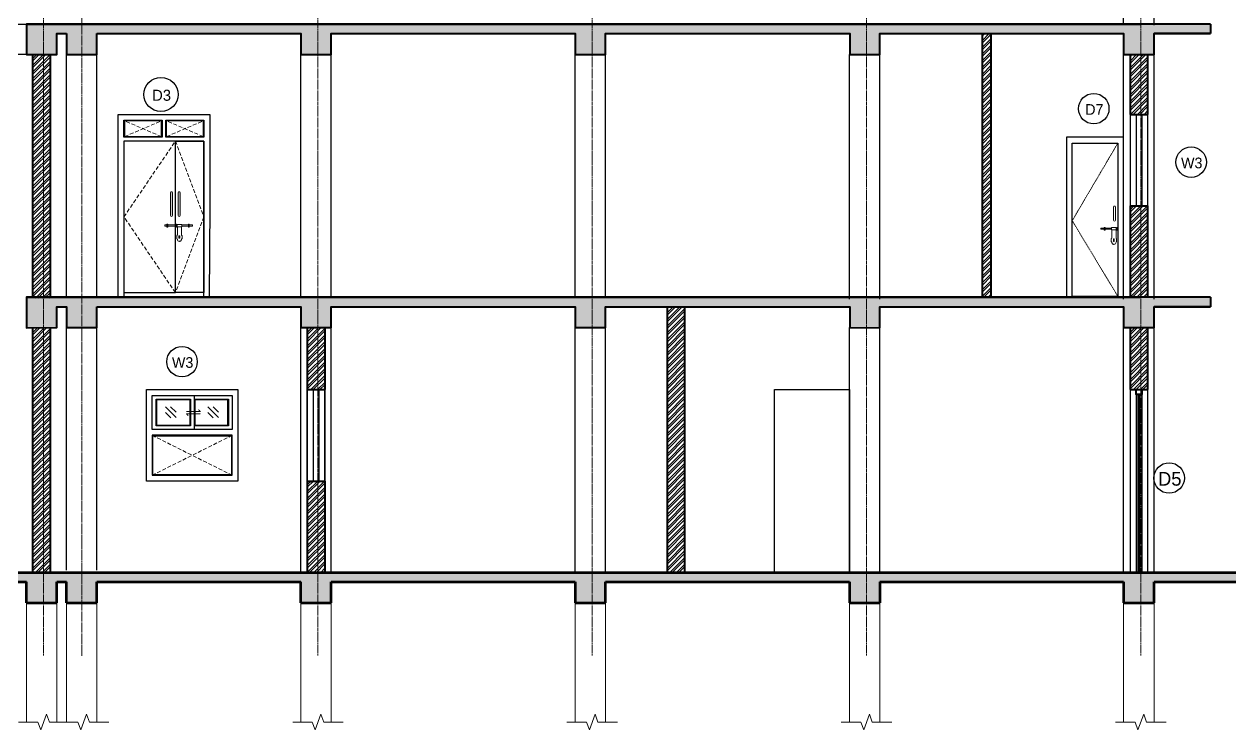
# Model space of a CAD drawing. Header units: inches. Extents: x -3071 to 2534411, y -17796 to 388172.
# Drawn here: x 1660073 to 1675899, y 163170 to 172438 of the extents above; entities that cross this region are included whole.
import ezdxf
from ezdxf.enums import TextEntityAlignment as Align

# ---------------------------------------------------------------- set-up
doc = ezdxf.new("R2010")
doc.units = ezdxf.units.IN
doc.header["$MEASUREMENT"] = 0
for name, pattern in [('ACAD_ISO08W100', [36, 24, -3, 6, -3]), ('Dash Space', [15, 6, -9]), ('DASHED', [0.75, 0.5, -0.25]), ('HIDDEN2', [0.1875, 0.125, -0.0625]), ('TRAZOS1', [0.15, 0.1, -0.05])]:
    doc.linetypes.add(name, pattern=pattern)
for name, color, linetype, lineweight in [('001-Archi- door window elevation', 92, 'Continuous', 25), ('001-Archi-hatch', 9, 'Continuous', 0), ('001-Archi-Opening Tags', 14, 'Continuous', 25), ('A .8 boundary line', 10, 'Continuous', 53), ('A 0.05 hatch', 252, 'Continuous', 5), ('A 0.13 IND DIM', 240, 'Continuous', 13), ('A 0.13 window elevation', 253, 'Continuous', 13), ('A 0.25 back line elevation', 20, 'Continuous', 25), ('A 0.35 front line elevation', 112, 'Continuous', 35), ('A 0.40 wall', 160, 'Continuous', 40), ('cen', 50, 'ACAD_ISO08W100', 5), ('ele-1', 62, 'Continuous', 15)]:
    doc.layers.add(name, color=color, linetype=linetype, lineweight=lineweight)
doc.styles.add('Archi 100', font='GOTHIC.TTF', dxfattribs={"height": 200})
doc.styles.add('CG', font='GOTHIC.TTF', dxfattribs={"height": 40})

# ---------------------------------------------------------------- blocks, each defined once
blk = doc.blocks.new('A$C41BE75F4')
for p, q in [((-112, 98), (-144, 98)), ((-144, 98), (-144, 81)), ((-112, 81), (-144, 81)), ((-101, 98), (-112, 98)), ((-101, 81), (-112, 81)), ((-90, 107), (-101, 107)), ((-101, 98), (-101, 107)), ((-101, 98), (-101, 81)), ((-101, 81), (-101, 73)), ((-101, 71), (-101, 73)), ((-90, 73), (-101, 73)), ((-90, 71), (-101, 71)), ((-90, 98), (-90, 107)), ((-78, 98), (-90, 98)), ((-90, 98), (-90, 81)), ((-78, 81), (-90, 81)), ((-90, 81), (-90, 73)), ((-90, 71), (-90, 73)), ((-3, 98), (-78, 98)), ((-3, 81), (-78, 81)), ((57, 104), (-3, 104)), ((-3, 98), (-3, 104)), ((-3, 81), (-3, 98)), ((-3, 75), (-3, 81)), ((0, 75), (-3, 75)), ((-3, 75), (-3, 75)), ((0, 75), (-3, 75)), ((0, -32), (0, 75)), ((0, 75), (0, 75)), ((54, 75), (0, 75)), ((54, -32), (54, 75)), ((57, 75), (54, 75)), ((54, 75), (54, 75)), ((57, 75), (54, 75)), ((57, 98), (57, 104)), ((64, 98), (57, 98)), ((57, 98), (57, 98)), ((57, 98), (57, 81)), ((64, 81), (57, 81)), ((57, 81), (57, 81)), ((57, 75), (57, 81)), ((57, 75), (57, 75)), ((75, 107), (64, 107)), ((64, 98), (64, 107)), ((64, 98), (64, 81)), ((64, 81), (64, 73)), ((64, 71), (64, 73)), ((75, 73), (64, 73)), ((75, 71), (64, 71)), ((75, 98), (75, 107)), ((87, 98), (75, 98)), ((75, 98), (75, 81)), ((87, 81), (75, 81)), ((75, 81), (75, 73)), ((75, 71), (75, 73)), ((169, 98), (87, 98)), ((169, 81), (87, 81)), ((181, 98), (169, 98)), ((181, 81), (169, 81)), ((192, 107), (181, 107)), ((181, 98), (181, 107)), ((181, 98), (181, 81)), ((181, 81), (181, 73)), ((181, 71), (181, 73)), ((192, 73), (181, 73)), ((192, 71), (181, 71)), ((192, 98), (192, 107)), ((203, 98), (192, 98)), ((192, 98), (192, 81)), ((203, 81), (192, 81)), ((192, 81), (192, 73)), ((192, 71), (192, 73)), ((219, 98), (203, 98)), ((219, 81), (203, 81)), ((219, 98), (219, 81)), ((-7, -39), (-5, -39)), ((-7, -39), (-7, -82)), ((-7, -82), (-5, -83)), ((-7, -82), (-5, -83)), ((-7, -82), (-7, -82)), ((-5, -39), (-3, -38)), ((-5, -83), (-3, -83)), ((-5, -83), (-3, -83)), ((-3, -38), (-2, -37)), ((-3, -83), (-2, -84)), ((-3, -83), (-2, -84)), ((-2, -37), (-1, -36)), ((-2, -84), (-1, -86)), ((-2, -84), (-1, -86)), ((-1, -36), (0, -34)), ((-1, -86), (0, -87)), ((-1, -86), (0, -88)), ((0, -34), (0, -32)), ((0, -87), (0, -89)), ((0, -87), (0, -88)), ((0, -88), (0, -89)), ((0, -89), (0, -89)), ((0, -89), (0, -89)), ((1, -96), (0, -89)), ((1, -96), (0, -89)), ((0, -89), (0, -89)), ((4, -103), (1, -96)), ((4, -103), (1, -96)), ((1, -96), (1, -96)), ((8, -109), (4, -103)), ((8, -109), (4, -103)), ((14, -113), (8, -109)), ((14, -113), (8, -109)), ((20, -116), (14, -113)), ((20, -116), (14, -113)), ((27, -117), (20, -116)), ((27, -116), (20, -116)), ((33, -44), (22, -44)), ((22, -63), (22, -44)), ((22, -77), (22, -63)), ((33, -77), (22, -77)), ((34, -116), (27, -117)), ((34, -116), (27, -116)), ((33, -44), (33, -63)), ((33, -63), (33, -77)), ((41, -113), (34, -116)), ((41, -113), (34, -116)), ((47, -109), (41, -113)), ((47, -109), (41, -113)), ((51, -103), (47, -109)), ((51, -103), (47, -109)), ((54, -96), (51, -103)), ((54, -96), (51, -103)), ((55, -34), (54, -32)), ((54, -89), (55, -87)), ((54, -89), (55, -88)), ((54, -89), (54, -89)), ((54, -89), (54, -89)), ((54, -89), (54, -96)), ((54, -89), (54, -89)), ((54, -89), (54, -96)), ((54, -96), (54, -96)), ((55, -36), (55, -34)), ((56, -37), (55, -36)), ((55, -86), (56, -84)), ((55, -86), (56, -84)), ((55, -87), (55, -86)), ((55, -88), (55, -86)), ((55, -87), (55, -88)), ((58, -38), (56, -37)), ((56, -84), (58, -83)), ((56, -84), (58, -83)), ((60, -39), (58, -38)), ((58, -83), (60, -83)), ((58, -83), (60, -83)), ((61, -39), (60, -39)), ((60, -83), (61, -82)), ((60, -83), (61, -82)), ((61, -39), (61, -82)), ((61, -82), (61, -82))]:
    blk.add_line(p, q)
blk = doc.blocks.new('dw tag')
blk.add_circle((0, 0), 224)
at = {"style": 'Archi 100', "flags": 1}
for tag, p in [('WIDTH', (15, 174.5)), ('HEIGHT', (-4.5, -348.5))]:
    blk.add_attdef(tag, p, '', height=200, dxfattribs=at)
at = {"style": 'Archi 100'}
blk.add_attdef('SYMBOL', text='', height=200, dxfattribs=at).set_placement((8, -10.5), align=Align.MIDDLE_CENTER)
blk = doc.blocks.new('A$C42FF27C5')
for p, q in [((16, 17), (-16, 17)), ((-16, 17), (-16, 0)), ((16, 0), (-16, 0)), ((27, 17), (16, 17)), ((27, 0), (16, 0)), ((39, 26), (27, 26)), ((27, 17), (27, 26)), ((27, 17), (27, 0)), ((27, 0), (27, -8)), ((39, 17), (39, 26)), ((50, 17), (39, 17)), ((39, 17), (39, 0)), ((50, 0), (39, 0)), ((39, 0), (39, -8)), ((125, 17), (50, 17)), ((125, 0), (50, 0)), ((186, 23), (125, 23)), ((125, 17), (125, 23)), ((125, 0), (125, 17)), ((125, -6), (125, 0)), ((186, 17), (186, 23)), ((192, 17), (186, 17)), ((186, 17), (186, 17)), ((186, 17), (186, 0)), ((192, 0), (186, 0)), ((186, 0), (186, 0)), ((186, -6), (186, 0)), ((203, 26), (192, 26)), ((192, 17), (192, 26)), ((192, 17), (192, 0)), ((192, 0), (192, -8)), ((203, 17), (203, 26)), ((208, 17), (203, 17)), ((203, 17), (203, 0)), ((208, 0), (203, 0)), ((203, 0), (203, -8)), ((27, -10), (27, -8)), ((39, -8), (27, -8)), ((39, -10), (27, -10)), ((39, -10), (39, -8)), ((121, -120), (123, -120)), ((121, -120), (121, -163)), ((123, -120), (125, -119)), ((128, -6), (125, -6)), ((125, -6), (125, -6)), ((128, -6), (125, -6)), ((125, -119), (126, -118)), ((126, -118), (127, -117)), ((127, -117), (128, -115)), ((128, -114), (128, -6)), ((128, -6), (128, -6)), ((183, -6), (128, -6)), ((128, -115), (128, -114)), ((161, -125), (150, -125)), ((150, -144), (150, -125)), ((150, -159), (150, -144)), ((161, -125), (161, -144)), ((161, -144), (161, -159)), ((183, -114), (183, -6)), ((186, -6), (183, -6)), ((183, -6), (183, -6)), ((186, -6), (183, -6)), ((183, -115), (183, -114)), ((184, -117), (183, -115)), ((185, -118), (184, -117)), ((186, -119), (185, -118)), ((186, -6), (186, -6)), ((188, -120), (186, -119)), ((189, -120), (188, -120)), ((189, -120), (189, -163)), ((192, -10), (192, -8)), ((203, -8), (192, -8)), ((203, -10), (192, -10)), ((203, -10), (203, -8)), ((121, -163), (123, -164)), ((121, -163), (123, -164)), ((121, -163), (121, -163)), ((123, -164), (125, -164)), ((123, -164), (125, -164)), ((125, -164), (126, -165)), ((125, -164), (126, -165)), ((126, -165), (127, -167)), ((126, -165), (127, -167)), ((127, -167), (128, -169)), ((127, -167), (128, -169)), ((128, -169), (128, -170)), ((128, -169), (128, -170)), ((128, -169), (128, -169)), ((128, -170), (128, -170)), ((128, -170), (128, -170)), ((129, -177), (128, -170)), ((129, -177), (128, -170)), ((128, -170), (128, -170)), ((132, -184), (129, -177)), ((132, -184), (129, -177)), ((129, -177), (129, -177)), ((136, -190), (132, -184)), ((136, -190), (132, -184)), ((142, -194), (136, -190)), ((142, -194), (136, -190)), ((148, -197), (142, -194)), ((148, -197), (142, -194)), ((155, -198), (148, -197)), ((155, -198), (148, -197)), ((161, -159), (150, -159)), ((162, -197), (155, -198)), ((162, -197), (155, -198)), ((169, -194), (162, -197)), ((169, -194), (162, -197)), ((175, -190), (169, -194)), ((175, -190), (169, -194)), ((179, -184), (175, -190)), ((179, -184), (175, -190)), ((182, -177), (179, -184)), ((182, -177), (179, -184)), ((183, -170), (182, -177)), ((183, -170), (182, -177)), ((182, -177), (182, -177)), ((183, -169), (184, -167)), ((183, -169), (184, -167)), ((183, -170), (183, -169)), ((183, -170), (183, -169)), ((183, -169), (183, -169)), ((183, -170), (183, -170)), ((183, -170), (183, -170)), ((183, -170), (183, -170)), ((184, -167), (185, -165)), ((184, -167), (185, -165)), ((185, -165), (186, -164)), ((185, -165), (186, -164)), ((186, -164), (188, -164)), ((186, -164), (188, -164)), ((188, -164), (189, -163)), ((188, -164), (189, -163)), ((189, -163), (189, -163))]:
    blk.add_line(p, q)
blk = doc.blocks.new('post ele')
at = {"layer": 'A 0.13 window elevation', "linetype": 'DASHED', "ltscale": 0.005}
for points in [[(-182, 388), (368, 388), (368, 288), (-182, 288)], [(-107, 288), (293, 288), (293, -812), (-107, -812)]]:
    blk.add_lwpolyline(points, close=True, dxfattribs=at)
blk = doc.blocks.new('window tag')
blk.add_circle((0, 0), 200)
at = {"style": 'Archi 100', "flags": 1}
for tag, p in [('WIDTH', (15, 174.5)), ('HEIGHT', (-4.5, -348.5))]:
    blk.add_attdef(tag, p, '', height=200, dxfattribs=at)
at = {"style": 'Archi 100'}
blk.add_attdef('SYMBOL', text='', height=200, dxfattribs=at).set_placement((8, -10.5), align=Align.MIDDLE_CENTER)

msp = doc.modelspace()

# ---------------------------------------------------------------- hatches: boundary and pattern name
at = {"layer": '001-Archi-hatch'}
h = msp.add_hatch(color=256, dxfattribs=at)
h.dxf.hatch_style = 1
h.set_gradient(color1=(51, 51, 51), tint=1, name='CYLINDER')
edge = h.paths.add_edge_path()
edge.add_arc((1662008.51, 170224.9), 12.5, 0, 180, ccw=False)
edge.add_line((1662021.01, 170224.9), (1662021.01, 169924.9))
edge.add_arc((1662008.51, 169924.9), 12.5, -180, 0, ccw=False)
edge.add_line((1661996.01, 169924.9), (1661996.01, 170224.9))
h = msp.add_hatch(color=256, dxfattribs=at)
h.dxf.hatch_style = 1
h.set_gradient(color1=(51, 51, 51), tint=1, name='CYLINDER')
edge = h.paths.add_edge_path()
edge.add_arc((1662108.51, 170224.9), 12.5, 0, 180)
edge.add_line((1662096.01, 170224.9), (1662096.01, 169924.9))
edge.add_arc((1662108.51, 169924.9), 12.5, 180, 360)
edge.add_line((1662121.01, 169924.9), (1662121.01, 170224.9))
at = {"layer": 'A 0.05 hatch'}
h = msp.add_hatch(dxfattribs=at)
h.set_pattern_fill('AR-CONC', color=256, scale=15, style=0)
h.set_pattern_definition([(50, (-378681.37, -131.29), (107.5890274, -9.4128202), [11.25, -123.75]), (355, (-378681.37, -131.29), (-20.8127, 112.82882), [9, -99]), (100.4514445, (-378672.4, -132.07), (86.776327, 103.4159986), [9.561029, -105.171317]), (46.1842, (-378681.37, -101.29), (160.0862, -24.827892), [16.875, -185.625]), (96.6356355, (-378668.03, -103.36), (140.199292, 146.11779), [14.341551, -157.757064]), (351.184164, (-378681.37, -101.29), (140.199292, 146.11779), [13.5, -148.5]), (21, (-378666.37, -108.79), (89.536058, -60.3928336), [11.25, -123.75]), (326, (-378666.37, -108.79), (36.4973, 108.772507), [9, -99]), (71.451445, (-378658.91, -113.82), (126.0333565, 48.379673), [9.5610285, -105.171317]), (37.5, (-378681.37, -131.287), (1.8239783, 49.9340781), [0, -97.8, 0, -100.5, 0, -99.375]), (7.5, (-378681.37, -131.287), (39.4604306, 59.1617568), [0, -57.3, 0, -95.55, 0, -37.875]), (327.5, (-378714.82, -131.287), (80.0733654, -3.38323076), [0, -37.5, 0, -117, 0, -155.25]), (317.5, (-378729.82, -131.29), (87.4779254, 15.0157473), [0, -48.75, 0, -77.7, 0, -110.25])])
edge = h.paths.add_edge_path()
edge.add_line((1660103.84, 172438.18), (1675644.06, 172438.18))
edge.add_line((1675644.06, 172438.18), (1675644.06, 172313.18))
edge.add_line((1675644.06, 172313.18), (1674904.06, 172313.18))
edge.add_line((1674904.06, 172313.18), (1674904.06, 172038.18))
edge.add_line((1674904.06, 172038.18), (1674504.06, 172038.18))
edge.add_line((1674504.06, 172038.18), (1674504.06, 172313.18))
edge.add_line((1674504.06, 172313.18), (1671304.01, 172313.18))
edge.add_line((1671304.01, 172313.18), (1671304.04, 172038.18))
edge.add_line((1671304.04, 172038.18), (1670909.01, 172038.14))
edge.add_line((1670909.01, 172038.14), (1670909.01, 172313.18))
edge.add_line((1670909.01, 172313.18), (1667704.01, 172313.18))
edge.add_line((1667704.01, 172313.18), (1667704.01, 172038.18))
edge.add_line((1667704.01, 172038.18), (1667304.06, 172038.18))
edge.add_line((1667304.06, 172038.18), (1667304.06, 172313.18))
edge.add_line((1667304.06, 172313.18), (1664104.06, 172313.18))
edge.add_line((1664104.06, 172313.18), (1664104.06, 172038.18))
edge.add_line((1664104.06, 172038.18), (1663704.06, 172038.18))
edge.add_line((1663704.06, 172038.18), (1663704.06, 172313.18))
edge.add_line((1663704.06, 172313.18), (1661028.84, 172313.18))
edge.add_line((1661028.84, 172313.18), (1661028.84, 172038.18))
edge.add_line((1661028.84, 172038.18), (1660628.84, 172038.18))
edge.add_line((1660628.84, 172038.18), (1660628.84, 172313.18))
edge.add_line((1660628.84, 172313.18), (1660504.06, 172313.18))
edge.add_line((1660504.06, 172313.18), (1660504.09, 172038.18))
edge.add_line((1660504.09, 172038.18), (1660104.18, 172037.84))
edge.add_line((1660104.18, 172037.84), (1660104.18, 172438.18))
h = msp.add_hatch(dxfattribs=at)
h.set_pattern_fill('STEEL', color=256, scale=500)
h.set_pattern_definition([(45, (187779.39, 63704.39), (-44.1941738, 44.1941738), []), (45, (187779.39, 63735.64), (-44.1941738, 44.1941738), [])])
h.paths.add_polyline_path([(1674588.88, 171251.85), (1674818.88, 171251.85), (1674819.06, 172038.18), (1674589.06, 172038.18)])
h.paths.add_polyline_path([(1672652.06, 172313.18), (1672762.06, 172313.18), (1672762.06, 168851.85), (1672652.06, 168851.85)])
h = msp.add_hatch(dxfattribs=at)
h.set_pattern_fill('STEEL', color=256, scale=500, style=0)
h.set_pattern_definition([(45, (1391530.23, 50287.194), (-44.194174, 44.194174), []), (45, (1391530.23, 50318.444), (-44.194174, 44.194174), [])])
h.paths.add_polyline_path([(1660188.88, 168838.14), (1660418.88, 168838.14), (1660418.88, 172038.14), (1660188.88, 172038.14)])
h = msp.add_hatch(dxfattribs=at)
h.set_pattern_fill('STEEL', color=256, scale=500, style=0)
h.set_pattern_definition([(45, (1405930.23, 48300.9), (-44.194174, 44.194174), []), (45, (1405930.23, 48332.15), (-44.194174, 44.194174), [])])
h.paths.add_polyline_path([(1674588.88, 168851.85), (1674818.88, 168851.85), (1674818.88, 170051.85), (1674588.88, 170051.85)])
h = msp.add_hatch(dxfattribs=at)
h.set_pattern_fill('AR-CONC', color=256, scale=15, style=0)
h.set_pattern_definition([(50, (-378681.37, -3717.615), (107.5890274, -9.4128202), [11.25, -123.75]), (355, (-378681.37, -3717.62), (-20.8127, 112.82882), [9, -99]), (100.4514445, (-378672.4, -3718.4), (86.776327, 103.4159986), [9.561029, -105.171317]), (46.1842, (-378681.37, -3687.62), (160.0862, -24.827892), [16.875, -185.625]), (96.6356355, (-378668.03, -3689.68), (140.199292, 146.11779), [14.341551, -157.757064]), (351.184164, (-378681.37, -3687.62), (140.199292, 146.11779), [13.5, -148.5]), (21, (-378666.37, -3695.115), (89.536058, -60.3928336), [11.25, -123.75]), (326, (-378666.37, -3695.12), (36.4973, 108.772507), [9, -99]), (71.451445, (-378658.91, -3700.15), (126.0333565, 48.379673), [9.5610285, -105.171317]), (37.5, (-378681.37, -3717.615), (1.8239783, 49.9340781), [0, -97.8, 0, -100.5, 0, -99.375]), (7.5, (-378681.37, -3717.615), (39.4604306, 59.1617568), [0, -57.3, 0, -95.55, 0, -37.875]), (327.5, (-378714.82, -3717.615), (80.0733654, -3.38323076), [0, -37.5, 0, -117, 0, -155.25]), (317.5, (-378729.82, -3717.615), (87.4779254, 15.0157473), [0, -48.75, 0, -77.7, 0, -110.25])])
edge = h.paths.add_edge_path()
edge.add_line((1660103.84, 168851.85), (1675644.06, 168851.85))
edge.add_line((1675644.06, 168851.85), (1675644.06, 168726.85))
edge.add_line((1675644.06, 168726.85), (1674904.06, 168726.85))
edge.add_line((1674904.06, 168726.85), (1674904.06, 168451.85))
edge.add_line((1674904.06, 168451.85), (1674504.06, 168451.85))
edge.add_line((1674504.06, 168451.85), (1674504.06, 168726.85))
edge.add_line((1674504.06, 168726.85), (1671304.01, 168726.85))
edge.add_line((1671304.01, 168726.85), (1671304.04, 168451.85))
edge.add_line((1671304.04, 168451.85), (1670909.01, 168451.81))
edge.add_line((1670909.01, 168451.81), (1670909.01, 168726.85))
edge.add_line((1670909.01, 168726.85), (1667704.01, 168726.85))
edge.add_line((1667704.01, 168726.85), (1667704.01, 168451.85))
edge.add_line((1667704.01, 168451.85), (1667304.06, 168451.85))
edge.add_line((1667304.06, 168451.85), (1667304.06, 168726.85))
edge.add_line((1667304.06, 168726.85), (1664104.06, 168726.85))
edge.add_line((1664104.06, 168726.85), (1664104.06, 168451.85))
edge.add_line((1664104.06, 168451.85), (1663704.06, 168451.85))
edge.add_line((1663704.06, 168451.85), (1663704.06, 168726.85))
edge.add_line((1663704.06, 168726.85), (1661028.84, 168726.85))
edge.add_line((1661028.84, 168726.85), (1661028.84, 168451.85))
edge.add_line((1661028.84, 168451.85), (1660628.84, 168451.85))
edge.add_line((1660628.84, 168451.85), (1660628.84, 168726.85))
edge.add_line((1660628.84, 168726.85), (1660504.06, 168726.85))
edge.add_line((1660504.06, 168726.85), (1660504.09, 168451.85))
edge.add_line((1660504.09, 168451.85), (1660104.18, 168451.51))
edge.add_line((1660104.18, 168451.51), (1660104.18, 168851.85))
h = msp.add_hatch(dxfattribs=at)
h.set_pattern_fill('STEEL', color=256, scale=500, style=0)
h.set_pattern_definition([(45, (1399856.73, 46687.23), (-44.194174, 44.194174), []), (45, (1399856.73, 46718.48), (-44.194174, 44.194174), [])])
h.paths.add_polyline_path([(1668515.38, 165238.18), (1668745.38, 165238.18), (1668745.38, 168726.85), (1668515.38, 168726.85)])
h = msp.add_hatch(dxfattribs=at)
h.set_pattern_fill('STEEL', color=256, scale=500, style=0)
h.set_pattern_definition([(45, (1391530.23, 46687.23), (-44.194174, 44.194174), []), (45, (1391530.23, 46718.48), (-44.194174, 44.194174), [])])
h.paths.add_polyline_path([(1660188.88, 165238.18), (1660418.88, 165238.18), (1660418.88, 168451.83), (1660188.88, 168451.83)])
h = msp.add_hatch(dxfattribs=at)
h.set_pattern_fill('STEEL', color=256, scale=500, style=0)
h.set_pattern_definition([(45, (1395130.23, 46687.23), (-44.194174, 44.194174), []), (45, (1395130.23, 46718.48), (-44.194174, 44.194174), [])])
h.paths.add_polyline_path([(1663788.88, 167638.18), (1664018.88, 167638.18), (1664019.06, 168451.85), (1663789.06, 168451.85)])
h = msp.add_hatch(dxfattribs=at)
h.set_pattern_fill('STEEL', color=256, scale=500, style=0)
h.set_pattern_definition([(45, (1405930.23, 46687.23), (-44.194174, 44.194174), []), (45, (1405930.23, 46718.48), (-44.194174, 44.194174), [])])
h.paths.add_polyline_path([(1674588.88, 167638.18), (1674818.88, 167638.18), (1674819.06, 168451.85), (1674589.06, 168451.85)])
h = msp.add_hatch(dxfattribs=at)
h.set_pattern_fill('STEEL', color=256, scale=500, style=0)
h.set_pattern_definition([(45, (1395130.23, 44687.23), (-44.194174, 44.194174), []), (45, (1395130.23, 44718.48), (-44.194174, 44.194174), [])])
h.paths.add_polyline_path([(1663788.88, 165238.18), (1664018.88, 165238.18), (1664018.88, 166438.18), (1663788.88, 166438.18)])
h = msp.add_hatch(dxfattribs=at)
h.set_pattern_fill('AR-CONC', color=256, scale=15, style=0)
h.set_pattern_definition([(50, (566454.55, 18650.87), (107.5890274, -9.41282), [11.25, -123.75]), (355, (566454.55, 18650.87), (-20.8127, 112.82882), [9, -99]), (100.451444, (566463.51, 18650.09), (86.776327, 103.415999), [9.561029, -105.171317]), (46.1842, (566454.55, 18680.87), (160.0862, -24.827892), [16.875, -185.625]), (96.635635, (566467.89, 18678.8), (140.199292, 146.11779), [14.341551, -157.757064]), (351.184164, (566454.55, 18680.87), (140.199292, 146.11779), [13.5, -148.5]), (21, (566469.55, 18673.37), (89.536058, -60.3928336), [11.25, -123.75]), (326, (566469.55, 18673.37), (36.4973, 108.772507), [9, -99]), (71.451445, (566477.01, 18668.34), (126.0333565, 48.379673), [9.561029, -105.171317]), (37.5, (566454.547, 18650.87), (1.8239783, 49.9340781), [0, -97.8, 0, -100.5, 0, -99.375]), (7.5, (566454.547, 18650.87), (39.4604306, 59.1617568), [0, -57.3, 0, -95.55, 0, -37.875]), (327.5, (566421.097, 18650.87), (80.0733654, -3.3832308), [0, -37.5, 0, -117, 0, -155.25]), (317.5, (566406.1, 18650.87), (87.4779254, 15.0157473), [0, -48.75, 0, -77.7, 0, -110.25])])
h.paths.add_polyline_path([(1634663.84, 165238.18), (1676520.15, 165238.18), (1676520.15, 165113.18), (1674903.84, 165113.18), (1674903.84, 164838.18), (1674503.84, 164838.18), (1674503.84, 165113.18), (1671303.79, 165113.18), (1671303.79, 164838.18), (1670903.84, 164838.18), (1670903.84, 165113.18), (1667703.84, 165113.18), (1667703.84, 164838.18), (1667303.84, 164838.18), (1667303.84, 165113.18), (1664103.84, 165113.18), (1664103.84, 164838.18), (1663703.84, 164838.18), (1663703.84, 165113.18), (1661028.84, 165113.18), (1661028.84, 164838.18), (1660628.84, 164838.18), (1660628.84, 165113.18), (1660503.84, 165113.18), (1660503.84, 164838.18), (1660103.84, 164838.18), (1660103.84, 165113.18), (1655778.84, 165113.18), (1655778.84, 164838.18), (1655428.84, 164838.18), (1655428.84, 165113.18), (1651112.55, 165113.18), (1650712.55, 165113.18), (1650653.84, 165113.18), (1650653.84, 164838.18), (1650253.84, 164838.18), (1650253.84, 165113.18), (1647053.84, 165113.18), (1647053.84, 164838.18), (1646653.84, 164838.18), (1646653.84, 165113.18), (1643453.84, 165113.18), (1643453.84, 164838.18), (1643053.84, 164838.18), (1643053.84, 165113.18), (1639853.84, 165113.18), (1639853.84, 164838.18), (1639453.84, 164838.18), (1639453.84, 165113.18), (1638678.83, 165113.18), (1638678.83, 164838.18), (1638329.42, 164838.18), (1638329.42, 165113.18), (1636253.84, 165113.18), (1636253.84, 164838.18), (1635853.76, 164838.18), (1635853.76, 165113.18), (1634663.84, 165113.18)])

# ---------------------------------------------------------------- linework, layer by layer
msp.add_lwpolyline([(1669919.47, 167638.18), (1670904.01, 167638.18), (1670904.01, 165238.18), (1669919.47, 165238.18)], close=True)
at = {"layer": '001-Archi- door window elevation'}
for p, q in [((1674588.88, 171251.85), (1674588.88, 170051.85)), ((1674668.75, 171251.85), (1674668.75, 170051.85)), ((1674740.69, 171251.85), (1674740.69, 170051.85)), ((1674818.88, 171251.85), (1674818.88, 170051.85)), ((1663788.88, 167638.18), (1663788.88, 166438.18)), ((1663868.75, 167638.18), (1663868.75, 166438.18)), ((1663940.69, 167638.18), (1663940.69, 166438.18)), ((1664018.88, 167638.18), (1664018.88, 166438.18)), ((1674588.88, 167638.18), (1674588.88, 165238.18)), ((1674668.75, 167638.18), (1674668.75, 165238.18)), ((1674740.69, 167638.18), (1674740.69, 165238.18)), ((1674818.88, 167638.18), (1674818.88, 165238.18))]:
    msp.add_line(p, q, dxfattribs=at)
for points in [[(1661308.51, 168851.85), (1661308.51, 171251.85), (1662508.51, 171251.85), (1662508.51, 170051.85), (1662508.51, 170051.85), (1662503.51, 168851.85), (1662433.51, 168851.85), (1662433.51, 170901.85), (1661383.51, 170901.85), (1661383.51, 168851.85), (1661308.51, 168851.85)], [(1662803.84, 167113.18), (1661753.84, 167113.18), (1661753.84, 167563.18), (1662803.84, 167563.18), (1662803.84, 167113.18)], [(1662307.19, 167113.18), (1662307.19, 167563.18)]]:
    msp.add_lwpolyline(points, dxfattribs=at)
for points in [[(1661383.51, 171176.85), (1661883.51, 171176.85), (1661883.51, 170951.85), (1661383.51, 170951.85)], [(1661933.51, 171176.85), (1662433.51, 171176.85), (1662433.51, 170951.85), (1661933.51, 170951.85)], [(1674429.06, 168851.85), (1674504.06, 168851.85), (1674504.06, 170951.85), (1673754.06, 170951.85), (1673754.06, 168851.85), (1673829.06, 168851.85), (1673829.06, 170876.85), (1674429.06, 170876.85)], [(1673829.06, 170876.85), (1674429.06, 170876.85), (1674429.06, 168861.85), (1673829.06, 168861.85)], [(1661678.84, 167638.18), (1662878.84, 167638.18), (1662878.84, 166438.18), (1661678.84, 166438.18)], [(1662257.19, 167163.18), (1661803.84, 167163.18), (1661803.84, 167513.18), (1662257.19, 167513.18)], [(1662753.84, 167163.18), (1662307.19, 167163.18), (1662307.19, 167513.18), (1662753.84, 167513.18)], [(1662803.84, 167038.18), (1661753.84, 167038.18), (1661753.84, 166513.18), (1662803.84, 166513.18)]]:
    msp.add_lwpolyline(points, close=True, dxfattribs=at)
at = {"layer": '001-Archi- door window elevation', "elevation": 0}
for points in [[(1661383.51, 168911.85), (1662058.51, 168911.85), (1662058.51, 170901.85), (1661383.51, 170901.85)], [(1662433.51, 168911.85), (1662058.51, 168911.85), (1662058.51, 170901.85), (1662433.51, 170901.85)]]:
    msp.add_lwpolyline(points, close=True, dxfattribs=at)
at = {"layer": '001-Archi-hatch', "linetype": 'TRAZOS1', "ltscale": 500}
for p, q in [((1661873.51, 170961.85), (1661393.51, 171166.85)), ((1661393.51, 170961.85), (1661873.51, 171166.85)), ((1662423.51, 170961.85), (1661943.51, 171166.85)), ((1661943.51, 170961.85), (1662423.51, 171166.85)), ((1661753.84, 167038.18), (1662803.84, 166513.18)), ((1662803.84, 167038.18), (1661753.84, 166513.18))]:
    msp.add_line(p, q, dxfattribs=at)
at = {"layer": '001-Archi-hatch'}
for p, q in [((1662068.63, 167270.25), (1661927.03, 167411.85)), ((1661928.86, 167339.31), (1661999.66, 167268.51)), ((1661996, 167413.59), (1662066.8, 167342.79)), ((1662624.56, 167270.25), (1662482.96, 167411.85)), ((1662484.79, 167339.31), (1662555.59, 167268.51)), ((1662551.93, 167413.59), (1662622.73, 167342.79))]:
    msp.add_line(p, q, dxfattribs=at)
for points in [[(1661393.51, 171166.85), (1661873.51, 171166.85), (1661873.51, 170961.85), (1661393.51, 170961.85)], [(1661943.51, 171166.85), (1662423.51, 171166.85), (1662423.51, 170961.85), (1661943.51, 170961.85)], [(1662247.19, 167173.18), (1661813.84, 167173.18), (1661813.84, 167503.18), (1662247.19, 167503.18)], [(1662743.84, 167173.18), (1662317.19, 167173.18), (1662317.19, 167503.18), (1662743.84, 167503.18)], [(1662793.84, 167028.18), (1661763.84, 167028.18), (1661763.84, 166523.18), (1662793.84, 166523.18)]]:
    msp.add_lwpolyline(points, close=True, dxfattribs=at)
at = {"layer": '001-Archi-hatch', "linetype": 'TRAZOS1', "ltscale": 500, "elevation": 0}
msp.add_lwpolyline([(1662058.51, 170901.85), (1662433.51, 169906.85), (1662058.51, 168911.85), (1661383.51, 169906.85), (1662058.51, 170901.85)], dxfattribs=at)
at = {"layer": '001-Archi-hatch', "linetype": 'Dash Space', "ltscale": 0.1}
msp.add_lwpolyline([(1674429.06, 168861.85), (1673829.06, 169856.85), (1674429.06, 170876.85)], dxfattribs=at)
at = {"layer": '001-Archi-hatch', "elevation": 0}
for points in [[(1661996.01, 170224.9, -1), (1662021.01, 170224.9), (1662021.01, 169924.9, -1), (1661996.01, 169924.9)], [(1662121.01, 170224.9, 1), (1662096.01, 170224.9), (1662096.01, 169924.9, 1), (1662121.01, 169924.9)]]:
    msp.add_lwpolyline(points, format="xyb", close=True, dxfattribs=at)
at = {"layer": '001-Archi-hatch'}
msp.add_lwpolyline([(1674396.94, 170036.7, 1), (1674371.94, 170036.7), (1674371.94, 169861.7, 1), (1674396.94, 169861.7)], format="xyb", close=True, dxfattribs=at)
at = {"layer": '001-Archi-hatch', "linetype": 'HIDDEN2', "ltscale": 5}
for points in [[(1662362.81, 167373.78), (1662385.97, 167350.62), (1662202, 167350.62)], [(1662225.16, 167297.46), (1662202, 167320.62), (1662385.97, 167320.62)]]:
    msp.add_lwpolyline(points, dxfattribs=at)
at = {"layer": 'A .8 boundary line'}
for p, q in [((1659703.84, 165238.18), (1671303.79, 165238.18)), ((1667703.84, 165238.18), (1670909.84, 165238.18)), ((1671303.79, 165238.18), (1676520.15, 165238.18)), ((1659703.84, 165113.18), (1660103.84, 165113.18)), ((1660103.84, 164838.18), (1660103.84, 165113.18)), ((1660503.84, 165113.18), (1660628.84, 165113.18)), ((1660503.84, 164838.18), (1660503.84, 165113.18)), ((1660628.84, 164838.18), (1660628.84, 165113.18)), ((1661028.84, 164838.18), (1661028.84, 165113.18)), ((1661028.84, 165113.18), (1663703.84, 165113.18)), ((1663703.84, 164838.18), (1663703.84, 165113.18)), ((1664103.84, 165113.18), (1667303.84, 165113.18)), ((1664103.84, 164838.18), (1664103.84, 165113.18)), ((1667303.84, 165113.18), (1667303.84, 164838.18)), ((1667703.84, 165113.18), (1670903.84, 165113.18)), ((1667703.84, 164838.18), (1667703.84, 165113.18)), ((1670903.84, 165113.18), (1670903.84, 164838.18)), ((1671303.79, 165113.18), (1674503.84, 165113.18)), ((1671303.84, 165113.18), (1671303.84, 164838.18)), ((1674503.84, 165113.18), (1674503.84, 164838.18)), ((1674903.84, 165113.18), (1676520.15, 165113.18)), ((1674903.84, 164838.18), (1674903.84, 165113.18)), ((1660103.84, 164838.18), (1660503.84, 164838.18)), ((1660628.84, 164838.18), (1661028.84, 164838.18)), ((1663703.84, 164838.18), (1664103.84, 164838.18)), ((1667303.84, 164838.18), (1667703.84, 164838.18)), ((1670903.84, 164838.18), (1671303.79, 164838.18)), ((1671303.79, 164838.18), (1671303.84, 164838.18)), ((1674503.84, 164838.18), (1674903.84, 164838.18))]:
    msp.add_line(p, q, dxfattribs=at)
at = {"layer": 'A 0.25 back line elevation', "ltscale": 20}
for p, q in [((1674504.06, 172424.51), (1674504.06, 173538.18)), ((1674904.06, 172424.51), (1674904.06, 173538.18)), ((1655428.84, 172438.18), (1660103.84, 172438.18)), ((1660503.84, 172038.18), (1655428.84, 172038.18)), ((1660628.84, 168851.85), (1660628.84, 172038.18)), ((1661028.84, 168851.85), (1661028.84, 172038.18)), ((1663704.06, 168851.85), (1663704.06, 172038.18)), ((1664104.06, 168851.85), (1664104.06, 172038.18)), ((1667304.06, 168851.85), (1667304.06, 172038.18)), ((1667704.06, 168851.85), (1667704.06, 172038.18)), ((1670904.01, 168824.51), (1670904.01, 172038.18)), ((1671304.01, 168824.51), (1671304.01, 172038.18)), ((1674504.06, 168824.51), (1674504.06, 172038.18)), ((1674904.06, 168824.51), (1674904.06, 172038.18)), ((1660628.84, 165265.52), (1660628.84, 168451.85)), ((1661028.84, 165265.52), (1661028.84, 168451.85)), ((1663704.06, 165238.18), (1663704.06, 168451.85)), ((1663788.88, 165238.18), (1663788.88, 168438.18)), ((1664018.88, 165238.18), (1664018.88, 168438.18)), ((1664104.06, 165238.18), (1664104.06, 168451.85)), ((1667304.01, 165238.18), (1667304.01, 168451.85)), ((1667704.01, 165238.18), (1667704.01, 168451.85)), ((1670904.01, 165238.18), (1670904.01, 168451.85)), ((1671304.01, 165238.18), (1671304.01, 168451.85)), ((1674504.06, 165238.18), (1674504.06, 168451.85)), ((1674904.06, 165238.18), (1674904.06, 168451.85))]:
    msp.add_line(p, q, dxfattribs=at)
at = {"layer": 'A 0.35 front line elevation'}
for p, q in [((1660503.84, 165238.18), (1663709.84, 165238.18)), ((1664109.84, 165238.18), (1667303.84, 165238.18))]:
    msp.add_line(p, q, dxfattribs=at)
at = {"layer": 'A 0.40 wall'}
for p, q in [((1660103.84, 172438.18), (1674730.27, 172438.18)), ((1675644.06, 172438.18), (1674728.56, 172438.18)), ((1675644.06, 172438.18), (1675644.06, 172313.18)), ((1675644.06, 172313.18), (1674904.06, 172313.18)), ((1660188.88, 168851.85), (1660188.88, 172038.18)), ((1660418.88, 168851.85), (1660418.88, 172038.18)), ((1674588.88, 172038.18), (1674588.88, 171251.85)), ((1674818.88, 172038.18), (1674818.88, 171251.85)), ((1674588.88, 171251.85), (1674818.88, 171251.85)), ((1674588.88, 170051.85), (1674818.88, 170051.85)), ((1674588.88, 170051.85), (1674588.88, 168851.85)), ((1674818.88, 170051.85), (1674818.88, 168851.85)), ((1660103.84, 168851.85), (1674730.27, 168851.85)), ((1668515.38, 165238.18), (1668515.38, 168726.85)), ((1668745.38, 165238.18), (1668745.38, 168726.85)), ((1675644.06, 168851.85), (1674728.56, 168851.85)), ((1675644.06, 168726.85), (1674904.06, 168726.85)), ((1675644.06, 168851.85), (1675644.06, 168726.85)), ((1660188.88, 165238.18), (1660188.88, 168451.82)), ((1660418.88, 165238.18), (1660418.88, 168451.84)), ((1663788.88, 168451.85), (1663788.88, 167638.18)), ((1664018.88, 168451.85), (1664018.88, 167638.18)), ((1674588.88, 168451.85), (1674588.88, 167638.18)), ((1674818.88, 168451.85), (1674818.88, 167638.18)), ((1663788.88, 167638.18), (1664018.88, 167638.18)), ((1674588.88, 167638.18), (1674818.88, 167638.18)), ((1663788.88, 166438.18), (1664018.88, 166438.18)), ((1663788.88, 166438.18), (1663788.88, 165238.18)), ((1664018.88, 166438.18), (1664018.88, 165238.18)), ((1660188.88, 165238.18), (1660418.88, 165238.18))]:
    msp.add_line(p, q, dxfattribs=at)
for points in [[(1675644.06, 172438.18), (1674728.56, 172438.18), (1660103.84, 172438.18), (1660103.94, 172313.18), (1660103.94, 172313.18), (1660104.18, 172038.13), (1660504.06, 172038.18), (1660504.06, 172313.18), (1660628.84, 172313.18)], [(1660628.84, 172313.18), (1660628.84, 172038.18), (1661028.84, 172038.18), (1661028.84, 172313.18)], [(1661028.84, 172313.18), (1663704.06, 172313.18), (1663704.06, 172038.18), (1664104.06, 172038.18), (1664104.06, 172313.18), (1667304.06, 172313.18), (1667304.06, 172038.18), (1667704.01, 172038.18), (1667704.01, 172313.18), (1670909.01, 172313.18), (1670909.01, 172038.14), (1671304.01, 172038.18), (1671304.01, 172313.18), (1674504.06, 172313.18), (1674504.06, 172038.18), (1674904.06, 172038.18), (1674904.06, 172313.18), (1675644.06, 172313.18)], [(1675644.06, 168851.85), (1674728.56, 168851.85), (1660103.84, 168851.85), (1660103.94, 168726.85), (1660103.94, 168726.85), (1660104.18, 168451.81), (1660504.06, 168451.85), (1660504.06, 168726.85), (1660628.84, 168726.85), (1660628.84, 168451.85), (1661028.84, 168451.85), (1661028.84, 168726.85)], [(1661028.84, 168726.85), (1663704.06, 168726.85), (1663704.06, 168451.85), (1664104.06, 168451.85), (1664104.06, 168726.85), (1667304.06, 168726.85), (1667304.06, 168451.85), (1667704.01, 168451.85), (1667704.01, 168726.85), (1670909.01, 168726.85), (1670909.01, 168451.81), (1671304.01, 168451.85), (1671304.01, 168726.85), (1674504.06, 168726.85), (1674504.06, 168451.85), (1674904.06, 168451.85), (1674904.06, 168726.85), (1675644.06, 168726.85)]]:
    msp.add_lwpolyline(points, dxfattribs=at)
for points in [[(1672652.06, 172313.18), (1672762.06, 172313.18), (1672762.06, 168851.85), (1672652.06, 168851.85)], [(1674668.75, 167638.18), (1674740.69, 167638.18), (1674740.69, 167572.07), (1674668.75, 167572.07)], [(1674697.26, 167572.07), (1674707.87, 167572.07), (1674707.87, 165238.18), (1674697.26, 165238.18)]]:
    msp.add_lwpolyline(points, close=True, dxfattribs=at)
at = {"layer": 'cen', "ltscale": 2}
for p, q in [((1660328.84, 181715.65), (1660328.84, 164141.13)), ((1660828.84, 181712.7), (1660828.84, 164141.13)), ((1663928.84, 181715.65), (1663928.84, 164141.13)), ((1667528.84, 181715.65), (1667528.84, 164141.13)), ((1671128.84, 181715.65), (1671128.84, 164141.13)), ((1674728.84, 181715.65), (1674728.84, 164141.13))]:
    msp.add_line(p, q, dxfattribs=at)
at = {"layer": 'ele-1'}
for p, q in [((1660103.84, 164838.18), (1660103.84, 163273.31)), ((1660503.84, 164838.18), (1660503.84, 163273.31)), ((1660628.84, 164838.18), (1660628.84, 163273.31)), ((1661028.84, 164838.18), (1661028.84, 163273.31)), ((1663703.84, 164838.18), (1663703.84, 163273.31)), ((1664103.84, 164838.18), (1664103.84, 163273.31)), ((1667303.84, 164838.18), (1667303.84, 163273.31)), ((1667703.84, 164838.18), (1667703.84, 163273.31)), ((1670903.84, 164838.18), (1670903.84, 163273.31)), ((1671303.84, 164838.18), (1671303.84, 163273.31)), ((1674503.84, 164838.18), (1674503.84, 163273.31)), ((1674903.84, 164838.18), (1674903.84, 163273.31))]:
    msp.add_line(p, q, dxfattribs=at)
at = {"layer": 'ele-1', "linetype": 'Continuous'}
for points in [[(1659997.96, 163272.6), (1660254.72, 163272.6), (1660292.22, 163169.57), (1660367.22, 163375.63), (1660404.72, 163272.6), (1660661.49, 163272.6)], [(1660522.96, 163272.6), (1660779.73, 163272.6), (1660817.23, 163169.57), (1660892.23, 163375.63), (1660929.73, 163272.6), (1661186.49, 163272.6)], [(1663597.96, 163272.6), (1663854.73, 163272.6), (1663892.23, 163169.57), (1663967.23, 163375.63), (1664004.73, 163272.6), (1664261.5, 163272.6)], [(1667197.96, 163272.6), (1667454.73, 163272.6), (1667492.23, 163169.57), (1667567.23, 163375.63), (1667604.73, 163272.6), (1667861.5, 163272.6)], [(1670797.96, 163272.6), (1671054.73, 163272.6), (1671092.23, 163169.57), (1671167.23, 163375.63), (1671204.73, 163272.6), (1671461.5, 163272.6)], [(1674397.96, 163272.6), (1674654.73, 163272.6), (1674692.23, 163169.57), (1674767.23, 163375.63), (1674804.73, 163272.6), (1675061.5, 163272.6)]]:
    msp.add_lwpolyline(points, dxfattribs=at)

# ---------------------------------------------------------------- block references
at = {"layer": '001-Archi-hatch', "xscale": -1}
msp.add_blockref('A$C41BE75F4', (1662138.57, 169702.35), dxfattribs=at)
at = {"layer": '001-Archi-hatch'}
msp.add_blockref('A$C42FF27C5', (1674220.79, 169743.38), dxfattribs=at)
at = {"layer": '001-Archi-Opening Tags'}
ref = msp.add_blockref('dw tag', (1661868.93, 171514.16), dxfattribs=at)
ref.add_attrib('SYMBOL', 'D3', dxfattribs={"layer": '0', "height": 145, "style": 'CG'}).set_placement((1661876.93, 171503.66), align=Align.MIDDLE_CENTER)
ref = msp.add_blockref('window tag', (1674111.71, 171327.6), dxfattribs=at)
ref.add_attrib('SYMBOL', 'D7', dxfattribs={"layer": '0', "height": 140, "style": 'CG'}).set_placement((1674119.71, 171317.1), align=Align.MIDDLE_CENTER)
ref = msp.add_blockref('window tag', (1675389.9, 170625.86), dxfattribs=at)
ref.add_attrib('SYMBOL', 'W3', dxfattribs={"layer": '0', "height": 140, "style": 'CG'}).set_placement((1675397.9, 170615.36), align=Align.MIDDLE_CENTER)
ref = msp.add_blockref('window tag', (1662145.49, 168004.89), dxfattribs=at)
ref.add_attrib('SYMBOL', 'W3', dxfattribs={"layer": '0', "height": 140, "style": 'CG'}).set_placement((1662153.49, 167994.39), align=Align.MIDDLE_CENTER)
ref = msp.add_blockref('window tag', (1675101.26, 166477.31), dxfattribs=at)
ref.add_attrib('SYMBOL', 'D5', dxfattribs={"layer": '0', "height": 180, "style": 'CG'}).set_placement((1675109.26, 166466.81), align=Align.MIDDLE_CENTER)
at = {"layer": 'A 0.13 IND DIM'}
msp.add_blockref('post ele', (1674610.93, 173249.82), dxfattribs=at)

doc.saveas('drawing.dxf')
